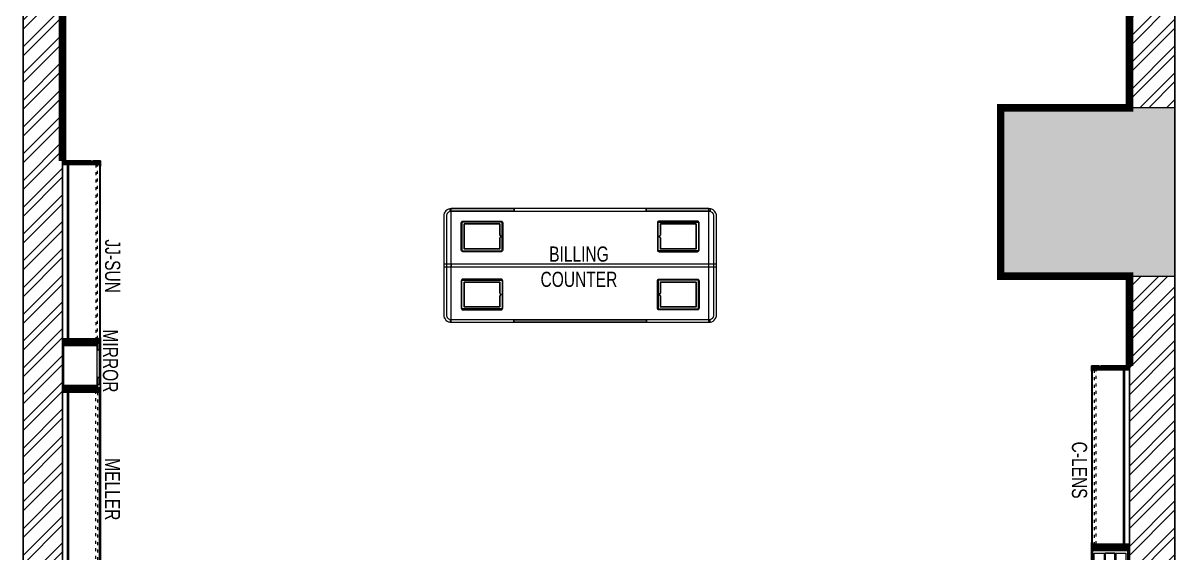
# Model space of a CAD drawing. Header units: feet. Extents: x 3153788 to 3161806, y -5765531 to -5747213.
# Drawn here: x 3154206 to 3161806, y -5755684 to -5752188 of the extents above; entities that cross this region are included whole.
import ezdxf

# ---------------------------------------------------------------- set-up
doc = ezdxf.new("R2010")
doc.units = ezdxf.units.FT
doc.header["$LTSCALE"] = 33
doc.header["$MEASUREMENT"] = 0
doc.linetypes.add('ACAD_ISO03W100', pattern=[30, 12, -18])
doc.linetypes.add('HIDDENX2', pattern=[0.75, 0.5, -0.25])
for name, color, linetype, lineweight in [('A-COL', 243, 'Continuous', 9), ('column hatch', 5, 'Continuous', 0), ('LENS-TEXT', 31, 'Continuous', 5), ('LENS_TEXT', 31, 'Continuous', 5), ('LK-FF&E FLOOR', 1, 'Continuous', 9), ('LK-FF&E WALL', 1, 'Continuous', 9), ('LK-MIRROR', 133, 'Continuous', 13), ('LN-ELEVATION-1', 81, 'Continuous', 25), ('LN-ELEVATION-2', 103, 'Continuous', 20), ('LN-ELEVATION-3', 125, 'Continuous', 18), ('LN-ELEVATION-4', 145, 'Continuous', 13), ('LN-HATCH', 251, 'Continuous', 0), ('PLANO-CARPET', 3, 'Continuous', 18), ('PLANO-TXT', 252, 'Continuous', 5)]:
    doc.layers.add(name, color=color, linetype=linetype, lineweight=lineweight)
doc.layers.add('A-WALL', color=1, linetype='Continuous')
doc.styles.add('LK TXT', font='GILC____.TTF', dxfattribs={"height": 100})
pattern_1 = [(45, (7858054.0837, 3504049.203), (-4.4901280605, 4.4901280605), [])]

# ---------------------------------------------------------------- blocks, each defined once
blk = doc.blocks.new('A$Ce6322096')
at = {"layer": 'column hatch'}
h = blk.add_hatch(color=8, dxfattribs=at)
h.dxf.hatch_style = 1
h.paths.add_polyline_path([(-850, -8674.8), (-850, -9724.8), (300, -9724.8), (300, -8674.8)])
h.paths.add_polyline_path([(-850, 1715.2), (-850, 605.2), (300, 605.2), (300, 1715.2)])
h.paths.add_polyline_path([(-690, 6299.2), (-690, 7249.2), (300, 7249.2), (300, 6299.2)])
at = {"layer": 'LN-HATCH'}
h = blk.add_hatch(dxfattribs=at)
h.set_pattern_fill('ANSI32', color=256, scale=333, angle=180)
h.set_pattern_definition([(225, (-5671128.17, 5283395.96), (88.2999593, -88.2999593), []), (225, (-5671187.04, 5283395.96), (88.2999593, -88.2999593), [])])
h.paths.add_polyline_path([(300, -8674.8), (300, 605.2), (0, 605.2), (0, -8674.8)])
h.paths.add_polyline_path([(300, 1715.2), (300, 2565.2), (0, 2565.2), (0, 1715.2)])
h.paths.add_polyline_path([(300, 5465.2), (300, 6299.2), (0, 6299.2), (0, 5465.2)])
h.paths.add_polyline_path([(-690, 6989.2), (-690, 7249.2), (-7300, 7249.2), (-7300, -9724.8), (-7040, -9724.8), (-7040, 6989.2)])
at = {"layer": 'A-COL'}
for p, q in [((0, 1715.2), (-850, 1715.2)), ((-850, 1715.2), (-850, 605.2)), ((-850, 605.2), (0, 605.2))]:
    blk.add_line(p, q, dxfattribs=at)
blk.add_lwpolyline([(-850, 1715.2), (-850, 605.2), (300, 605.2), (300, 1715.2)], close=True, dxfattribs=at)
at = {"layer": 'A-WALL'}
for p, q in [((-7300, 7249.2), (-7300, -9724.8)), ((-7040, -9434.8), (-7040, 6989.2)), ((-7040, 6989.2), (-7040, -9724.8)), ((0, 2565.2), (0, 1715.2)), ((0, 605.2), (0, -8674.8))]:
    blk.add_line(p, q, dxfattribs=at)
blk.add_lwpolyline([(-900, -9724.8), (300, -9724.8), (300, 2565.2)], dxfattribs=at)
blk = doc.blocks.new('JJ SH 1200')
at = {"layer": 'LN-HATCH', "ltscale": 0.5}
h = blk.add_hatch(dxfattribs=at)
h.set_pattern_fill('ANSI31', color=256, scale=2)
h.set_pattern_definition([(45, (4097187.331, 1708800.267), (-4.4901280605, 4.4901280605), [])])
h.paths.add_polyline_path([(792.1, 220), (792.1, 30), (786.1, 30), (786.1, 20), (792.1, 20), (792.1, -24), (767.1, -24), (767.1, 220)])
h.paths.add_polyline_path([(-382.9, 180), (767.1, 180), (767.1, 186), (-382.9, 186)])
h.paths.add_polyline_path([(757.1, -24), (757.1, -30), (792.1, -30), (792.1, -24)])
h.paths.add_polyline_path([(-407.9, 220), (-407.9, 30), (-401.9, 30), (-401.9, 20), (-407.9, 20), (-407.9, -24), (-382.9, -24), (-382.9, 220)])
h.paths.add_polyline_path([(-372.9, -24), (-372.9, -30), (-407.9, -30), (-407.9, -24)])
at = {"layer": 'LN-ELEVATION-1', "ltscale": 0.5}
for points in [[(-407.9, 220), (-407.9, 30), (-401.9, 30), (-401.9, 20), (-407.9, 20), (-407.9, -24), (-382.9, -24), (-382.9, 220)], [(-382.9, 180), (767.1, 180), (767.1, 186), (-382.9, 186)], [(792.1, 220), (792.1, 30), (786.1, 30), (786.1, 20), (792.1, 20), (792.1, -24), (767.1, -24), (767.1, 220)], [(-372.9, -24), (-372.9, -30), (-407.9, -30), (-407.9, -24)], [(757.1, -24), (757.1, -30), (792.1, -30), (792.1, -24)]]:
    blk.add_lwpolyline(points, close=True, dxfattribs=at)
at = {"layer": 'LN-ELEVATION-3', "ltscale": 0.5}
for p, q in [((767.1, 220), (-382.9, 220)), ((757.1, -24), (-372.9, -24)), ((-372.9, -30), (757.1, -30))]:
    blk.add_line(p, q, dxfattribs=at)
at = {"layer": 'LN-ELEVATION-4', "linetype": 'ACAD_ISO03W100', "ltscale": 0.05}
blk.add_lwpolyline([(767.1, 0), (-382.9, 0), (-382.9, -12), (767.1, -12)], close=True, dxfattribs=at)
blk = doc.blocks.new('I-PAD Frame')
at = {"color": 3, "linetype": 'Continuous'}
blk.add_lwpolyline([(357868.7, -232321.1), (358122.7, -232321.1, 0.414214), (358132.7, -232311.1), (358132.7, -232129.1, 0.414214), (358122.7, -232119.1), (357868.7, -232119.1, 0.414214), (357858.7, -232129.1), (357858.7, -232311.1, 0.414214)], format="xyb", close=True, dxfattribs=at)
at = {"color": 3, "linetype": 'Continuous', "lineweight": 25}
blk.add_lwpolyline([(358113.2, -232229.7), (358113.2, -232302.1), (357878.2, -232302.1), (357878.2, -232138.1), (358113.2, -232138.1), (358113.2, -232210.6, 0.327538), (358114.6, -232212.5, -0.733799), (358114.6, -232227.8, 0.327538)], format="xyb", close=True, dxfattribs=at)
blk = doc.blocks.new('Billing Counter 1800')
at = {"color": 5, "linetype": 'HIDDENX2', "ltscale": 0.025}
for p, q in [((-850, -375), (-850, 375)), ((850, -375), (850, 375))]:
    blk.add_line(p, q, dxfattribs=at)
at = {"color": 0, "linetype": 'Continuous'}
for p, q in [((850, 375), (-850, 375)), ((900, -325), (900, 325)), ((-850, -375), (850, -375))]:
    blk.add_line(p, q, dxfattribs=at)
at = {"color": 2, "linetype": 'Continuous'}
blk.add_line((849, -375), (850, -375), dxfattribs=at)
at = {"color": 2, "linetype": 'HIDDENX2', "ltscale": 0.025}
for points in [[(-858, 375), (-437.4, 375), (-437.4, 358), (-858, 358)], [(435.3, 375), (-435.3, 375), (-435.3, 358), (435.3, 358)], [(437.3, 375), (857.9, 375), (857.9, 358), (437.3, 358)], [(-858, -375), (-437.4, -375), (-437.4, -358), (-858, -358)], [(435.3, -375), (-435.3, -375), (-435.3, -358), (435.3, -358)], [(437.3, -375), (857.9, -375), (857.9, -358), (437.3, -358)]]:
    blk.add_lwpolyline(points, close=True, dxfattribs=at)
at = {"color": 5, "linetype": 'Continuous'}
for points in [[(-780.9, 97.3), (-513.9, 97.3), (-513.9, 286.2), (-780.9, 286.2)], [(780.9, 97.3), (513.9, 97.3), (513.9, 286.2), (780.9, 286.2)], [(-780.9, -97.3), (-513.9, -97.3), (-513.9, -286.2), (-780.9, -286.2)], [(780.9, -97.3), (513.9, -97.3), (513.9, -286.2), (780.9, -286.2)]]:
    blk.add_lwpolyline(points, close=True, dxfattribs=at)
at = {"color": 5, "linetype": 'HIDDENX2', "ltscale": 0.025}
blk.add_lwpolyline([(850, 8.5), (-850, 8.5), (-850, -8.5), (850, -8.5)], close=True, dxfattribs=at)
at = {"color": 0, "linetype": 'Continuous'}
for centre, start, end in [((-850, 325), 90, 180), ((850, 325), 0, 90), ((850, -325), 270, 0)]:
    blk.add_arc(centre, 50, start, end, dxfattribs=at)
at = {"layer": 'LN-ELEVATION-2'}
blk.add_line((-900, 325), (-900, -325), dxfattribs=at)
for points in [[(850, 375), (-850, 375, 0.414214), (-900, 325), (-900, -325, 0.414214), (-850, -375), (850, -375, 0.414214), (900, -325), (900, 325, 0.414214)], [(850, 357), (-850, 357, 0.414214), (-882, 325), (-882, -325, 0.414214), (-850, -357), (850, -357, 0.414214), (882, -325), (882, 325, 0.414214)]]:
    blk.add_lwpolyline(points, format="xyb", close=True, dxfattribs=at)
blk.add_lwpolyline([(-900, -8.5), (900, -8.5), (900, 8.5), (-900, 8.5)], close=True, dxfattribs=at)
blk.add_arc((-850, -325), 50, 180, 270, dxfattribs=at)
at = {"color": 2, "linetype": 'Continuous', "xscale": -1, "rotation": 180}
blk.add_blockref('I-PAD Frame', (-358643.2, -232028.4), dxfattribs=at)
at = {"color": 2, "linetype": 'Continuous', "rotation": 180}
blk.add_blockref('I-PAD Frame', (358643.2, -232028.4), dxfattribs=at)
at = {"color": 2, "linetype": 'Continuous'}
blk.add_blockref('I-PAD Frame', (-358643.2, 232028.4), dxfattribs=at)
at = {"color": 2, "linetype": 'Continuous', "xscale": -1}
blk.add_blockref('I-PAD Frame', (358643.2, 232028.4), dxfattribs=at)
at = {"layer": 'LENS-TEXT', "color": 0, "linetype": 'Continuous', "ltscale": 3, "insert": (-7.9, -8.9), "char_height": 100, "attachment_point": 5, "style": 'LK TXT'}
blk.add_mtext_dynamic_manual_height_columns('BILLING COUNTER', width=353.056, gutter_width=0.5, heights=[0], dxfattribs=at)
blk = doc.blocks.new('MIRROR')
at = {"layer": 'LN-HATCH', "ltscale": 0.5}
h = blk.add_hatch(dxfattribs=at)
h.set_pattern_fill('ANSI31', color=256, scale=2)
h.set_pattern_definition([(45, (4060433.7416, 1708720.787), (-4.4901280605, 4.4901280605), [])])
h.paths.add_polyline_path([(212.9, 101.3), (230.9, 101.3), (230.9, -127.7), (212.9, -127.7)])
h.paths.add_polyline_path([(230.9, 95.3), (494.9, 95.3), (494.9, 101.3), (230.9, 101.3)])
h.paths.add_polyline_path([(512.9, 101.3), (494.9, 101.3), (494.9, -127.7), (512.9, -127.7)])
at = {"layer": 'Defpoints'}
blk.add_lwpolyline([(512.9, 101.3), (212.9, 101.3), (212.9, -148.7), (512.9, -148.7)], close=True, dxfattribs=at)
at = {"layer": 'LN-ELEVATION-1'}
for points in [[(212.9, 101.3), (230.9, 101.3), (230.9, -127.7), (212.9, -127.7)], [(230.9, 95.3), (494.9, 95.3), (494.9, 101.3), (230.9, 101.3)], [(512.9, 101.3), (494.9, 101.3), (494.9, -127.7), (512.9, -127.7)], [(259.9, -141.7), (259.9, -127.7), (214.9, -127.7), (214.9, -148.7), (223.9, -148.7), (223.9, -147.2), (216.4, -147.2), (216.4, -141.7)], [(442.9, -141.7), (442.9, -127.7), (487.9, -127.7), (487.9, -148.7), (478.9, -148.7), (478.9, -147.2), (486.4, -147.2), (486.4, -141.7)], [(504.9, -148.7), (504.9, -147.2), (509.4, -147.2), (509.4, -129.2), (487.9, -129.2), (487.9, -127.7), (510.9, -127.7), (510.9, -148.7)]]:
    blk.add_lwpolyline(points, close=True, dxfattribs=at)
at = {"layer": 'LN-ELEVATION-2', "color": 4, "lineweight": 0}
blk.add_lwpolyline([(216.4, -141.7), (486.4, -141.7), (486.4, -147.2), (216.4, -147.2)], close=True, dxfattribs=at)
at = {"layer": 'LN-ELEVATION-2'}
blk.add_lwpolyline([(259.9, -141.7), (442.9, -141.7), (442.9, -127.7), (259.9, -127.7)], close=True, dxfattribs=at)
at = {"layer": 'LN-ELEVATION-4', "ltscale": 0.5}
blk.add_line((478.9, -148.7), (223.9, -148.7), dxfattribs=at)
blk = doc.blocks.new('VC HD 1200')
at = {"layer": 'LN-HATCH', "ltscale": 0.5}
h = blk.add_hatch(dxfattribs=at)
h.set_pattern_fill('ANSI31', color=256, scale=2)
h.set_pattern_definition([(45, (3760859.753, 1795248.936), (-4.490128061, 4.490128061), [])])
h.paths.add_polyline_path([(-1200, 250), (-1200, 60), (-1194, 60), (-1194, 50), (-1200, 50), (-1200, 6), (-1182, 6), (-1182, 250)])
h = blk.add_hatch(dxfattribs=at)
h.set_pattern_fill('ANSI31', color=256, scale=2)
h.set_pattern_definition(pattern_1)
h.paths.add_polyline_path([(0, 250), (0, 60), (-6, 60), (-6, 50), (0, 50), (0, 6), (-18, 6), (-18, 250)])
h = blk.add_hatch(dxfattribs=at)
h.set_pattern_fill('ANSI31', color=256, scale=2)
h.set_pattern_definition([(45, (7858047.0837, 3504049.203), (-4.4901280605, 4.4901280605), [])])
h.paths.add_polyline_path([(-1165, 6), (-1165, 0), (-1200, 0), (-1200, 6)])
h = blk.add_hatch(dxfattribs=at)
h.set_pattern_fill('ANSI31', color=256, scale=2)
h.set_pattern_definition(pattern_1)
h.paths.add_polyline_path([(-28, 6), (-28, 0), (0, 0), (0, 6)])
at = {"layer": 'LN-ELEVATION-1', "ltscale": 0.5}
for points in [[(-1200, 250), (-1200, 60), (-1194, 60), (-1194, 50), (-1200, 50), (-1200, 6), (-1182, 6), (-1182, 250)], [(-18, 238), (-1182, 238), (-1182, 244), (-18, 244)], [(0, 250), (0, 60), (-6, 60), (-6, 50), (0, 50), (0, 6), (-18, 6), (-18, 250)], [(-1165, 6), (-1165, 0), (-1200, 0), (-1200, 6)], [(-35, 6), (-35, 0), (0, 0), (0, 6)]]:
    blk.add_lwpolyline(points, close=True, dxfattribs=at)
at = {"layer": 'LN-ELEVATION-3', "ltscale": 0.5}
for p, q in [((-1182, 250), (-18, 250)), ((-1165, 6), (-35, 6)), ((-35, 0), (-1165, 0))]:
    blk.add_line(p, q, dxfattribs=at)
for points in [[(-1165, 226), (-35, 226), (-35, 18), (-1165, 18)], [(-1165, 226), (-983.3, 226), (-983.3, 162), (-1165, 162)], [(-1165, 90), (-983.3, 90), (-983.3, 154), (-1165, 154)], [(-975.3, 226), (-793.7, 226), (-793.7, 162), (-975.3, 162)], [(-975.3, 154), (-793.7, 154), (-793.7, 90), (-975.3, 90)], [(-785.7, 226), (-604, 226), (-604, 162), (-785.7, 162)], [(-785.7, 154), (-604, 154), (-604, 90), (-785.7, 90)], [(-596, 226), (-414.3, 226), (-414.3, 162), (-596, 162)], [(-596, 154), (-414.3, 154), (-414.3, 90), (-596, 90)], [(-406.3, 226), (-224.7, 226), (-224.7, 162), (-406.3, 162)], [(-406.3, 154), (-224.7, 154), (-224.7, 90), (-406.3, 90)], [(-216.7, 226), (-35, 226), (-35, 162), (-216.7, 162)], [(-216.7, 154), (-35, 154), (-35, 90), (-216.7, 90)], [(-1165, 82), (-983.3, 82), (-983.3, 18), (-1165, 18)], [(-975.3, 82), (-793.7, 82), (-793.7, 18), (-975.3, 18)], [(-785.7, 82), (-604, 82), (-604, 18), (-785.7, 18)], [(-596, 82), (-414.3, 82), (-414.3, 18), (-596, 18)], [(-406.3, 82), (-224.7, 82), (-224.7, 18), (-406.3, 18)], [(-216.7, 82), (-35, 82), (-35, 18), (-216.7, 18)]]:
    blk.add_lwpolyline(points, close=True, dxfattribs=at)

msp = doc.modelspace()

# ---------------------------------------------------------------- linework, layer by layer
at = {"layer": 'LK-MIRROR', "linetype": 'ACAD_ISO03W100', "ltscale": 0.05, "const_width": 50}
for points in [[(3156065.5, -5751573), (3154465.5, -5751573), (3154465.5, -5753097)], [(3161505.5, -5754450), (3161505.5, -5753857), (3160655.5, -5753857), (3160655.5, -5752747), (3161505.5, -5752747), (3161505.5, -5751573)]]:
    msp.add_lwpolyline(points, dxfattribs=at)

# ---------------------------------------------------------------- block references
at = {"layer": 'LK-FF&E FLOOR'}
msp.add_blockref('Billing Counter 1800', (3157881.1, -5753787.1), dxfattribs=at)
at = {"layer": 'LK-FF&E WALL'}
for name, p, rotation in [('JJ SH 1200', (3154685.5, -5753889.1), 90.00000000000003), ('JJ SH 1200', (3161285.5, -5754857.9), 270), ('VC HD 1200', (3161255.5, -5756850), 270)]:
    msp.add_blockref(name, p, dxfattribs=dict(at, rotation=rotation))
at = {"layer": 'LK-FF&E WALL', "xscale": -1, "rotation": 90}
for name, p in [('MIRROR', (3154566.9, -5754084)), ('JJ SH 1200', (3154685.5, -5755004.9))]:
    msp.add_blockref(name, p, dxfattribs=at)
at = {"layer": 'PLANO-CARPET', "color": 2}
msp.add_blockref('A$Ce6322096', (3161505.5, -5754462.2), dxfattribs=at)

# ---------------------------------------------------------------- texts
at = {"layer": 'LENS_TEXT', "linetype": 'Continuous', "ltscale": 3, "insert": (3154781.8, -5754417), "char_height": 100, "width": 324.474, "attachment_point": 5, "rotation": 270, "style": 'LK TXT'}
msp.add_mtext('{\\C7;MIRROR}', dxfattribs=at)
at = {"layer": 'PLANO-TXT', "linetype": 'Continuous', "ltscale": 3, "char_height": 100, "width": 443.309, "attachment_point": 5, "rotation": 270, "style": 'LK TXT'}
for s, insert in [('JJ-SUN', (3154796.1, -5753791.8)), ('C-LENS', (3161175, -5755137)), ('MELLER', (3154796.1, -5755263.7))]:
    msp.add_mtext(s, dxfattribs=dict(at, insert=insert))

doc.saveas('drawing.dxf')
